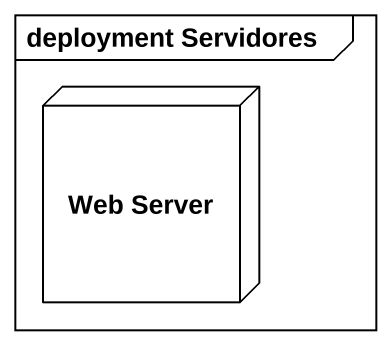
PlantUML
@startuml
mainframe deployment Servidores
node "Web Server" as Web_Server
@enduml
